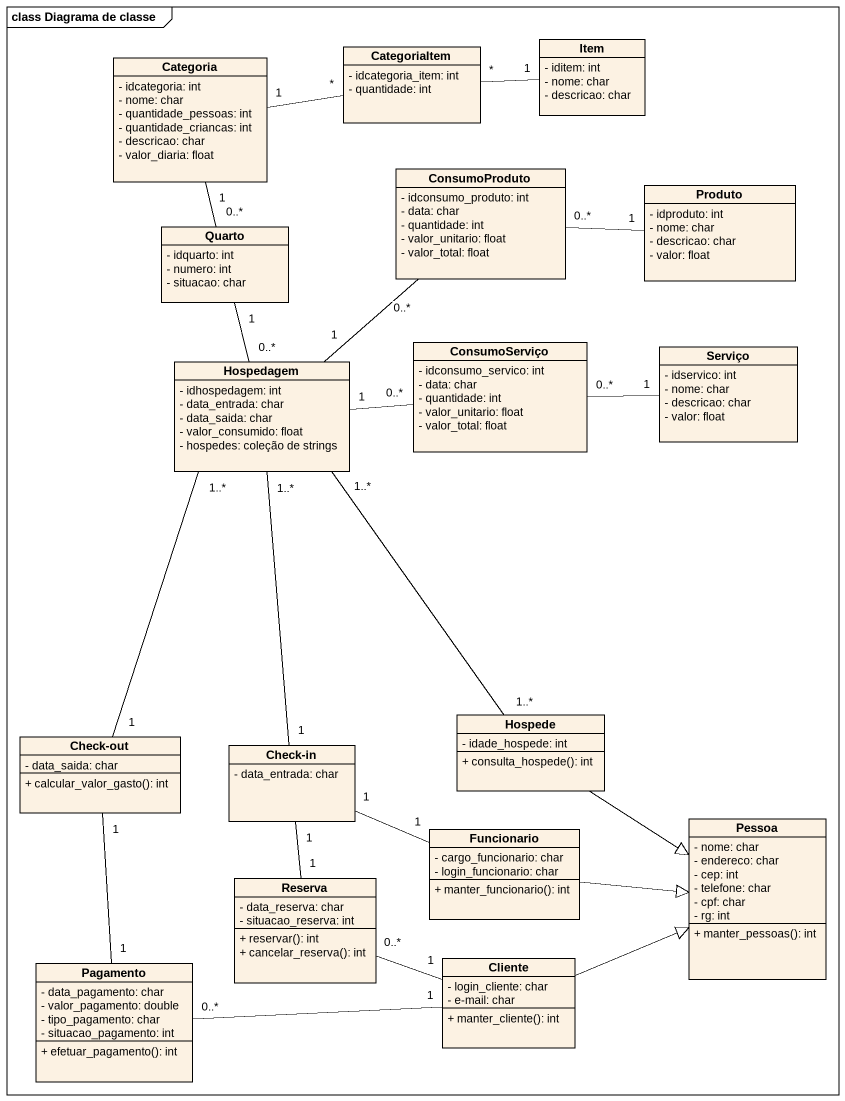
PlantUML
@startuml
mainframe class Diagrama de classe
hide circle
hide empty members
skinparam classAttributeIconSize 0
class CategoriaItem {
  - idcategoria_item: int
  - quantidade: int
}
class Item {
  - iditem: int
  - nome: char
  - descricao: char
}
class Categoria {
  - idcategoria: int
  - nome: char
  - quantidade_pessoas: int
  - quantidade_criancas: int
  - descricao: char
  - valor_diaria: float
}
class ConsumoProduto {
  - idconsumo_produto: int
  - data: char
  - quantidade: int
  - valor_unitario: float
  - valor_total: float
}
class Produto {
  - idproduto: int
  - nome: char
  - descricao: char
  - valor: float
}
class Quarto {
  - idquarto: int
  - numero: int
  - situacao: char
}
class ConsumoServiço {
  - idconsumo_servico: int
  - data: char
  - quantidade: int
  - valor_unitario: float
  - valor_total: float
}
class Serviço {
  - idservico: int
  - nome: char
  - descricao: char
  - valor: float
}
class Hospedagem {
  - idhospedagem: int
  - data_entrada: char
  - data_saida: char
  - valor_consumido: float
  - hospedes: coleção de strings
}
class "Check-out" as Check_out {
  - data_saida: char
  + calcular_valor_gasto(): int
}
class Hospede {
  - idade_hospede: int
  + consulta_hospede(): int
}
class "Check-in" as Check_in {
  - data_entrada: char
}
class Funcionario {
  - cargo_funcionario: char
  - login_funcionario: char
  + manter_funcionario(): int
}
class Pessoa {
  - nome: char
  - endereco: char
  - cep: int
  - telefone: char
  - cpf: char
  - rg: int
  + manter_pessoas(): int
}
class Reserva {
  - data_reserva: char
  - situacao_reserva: int
  + reservar(): int
  + cancelar_reserva(): int
}
class Pagamento {
  - data_pagamento: char
  - valor_pagamento: double
  - tipo_pagamento: char
  - situacao_pagamento: int
  + efetuar_pagamento(): int
}
class Cliente {
  - login_cliente: char
  - e-mail: char
  + manter_cliente(): int
}
CategoriaItem "*" -left- "1" Categoria
Item "1" -left- "*" CategoriaItem
Categoria "1" -- "0..*" Quarto
ConsumoProduto "0..*" -right- "1" Produto
ConsumoProduto "0..*" -- "1" Hospedagem
Quarto "1" -- "0..*" Hospedagem
ConsumoServiço "0..*" -right- "1" Serviço
ConsumoServiço "0..*" -left- "1" Hospedagem
Hospedagem "1..*" -- "1..*" Hospede
Hospedagem "1..*" -- "1" Check_in
Check_out "1" -up- "1..*" Hospedagem
Check_out "1" -- "1" Pagamento
Hospede --|> Pessoa
Check_in "1" -right- "1" Funcionario
Check_in "1" -- "1" Reserva
Funcionario -right-|> Pessoa
Reserva "0..*" -right- "1" Cliente
Pagamento "0..*" -right- "1" Cliente
Cliente -right-|> Pessoa
@enduml
